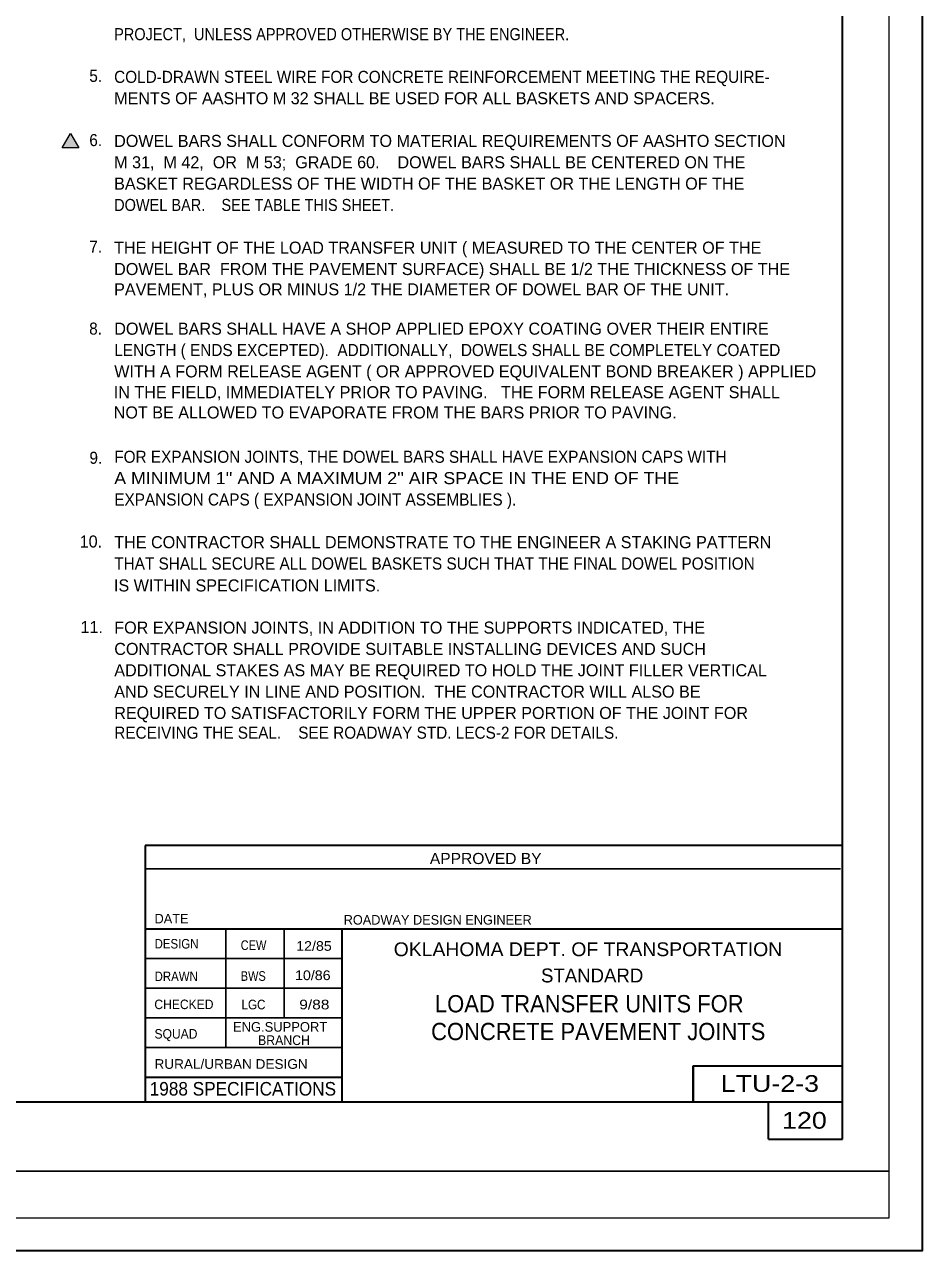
# Model space of a CAD drawing. Extents: x 743 to 4444, y -504 to 2234.
# Drawn here: x 3468 to 4444, y -504 to 828 of the extents above; entities that cross this region are included whole.
import ezdxf
from ezdxf.enums import TextEntityAlignment as Align

# ---------------------------------------------------------------- set-up
doc = ezdxf.new("R2010")
doc.units = 0
doc.header["$LTSCALE"] = 6
for name, color, linetype, lineweight in [('1', 7, 'Continuous', 25), ('25', 7, 'Continuous', 25), ('60', 7, 'Continuous', 35)]:
    doc.layers.add(name, color=color, linetype=linetype, lineweight=lineweight)

msp = doc.modelspace()

# ---------------------------------------------------------------- hatches: boundary and pattern name
at = {"layer": '1'}
msp.add_hatch(color=256, dxfattribs=at).paths.add_polyline_path([(3518.179, 709.891), (3527.206, 694.259), (3509.156, 694.259)])

# ---------------------------------------------------------------- linework, layer by layer
at = {"layer": '1', "lineweight": 13}
for p, q in [((4407.673, -468.162), (4407.673, 1851.626)), ((776.695, -468.162), (4407.673, -468.162))]:
    msp.add_line(p, q, dxfattribs=at)
at = {"layer": '1', "lineweight": 35}
for p, q in [((4357.239, -382.996), (4357.239, 1725.551)), ((1079.273, -342.087), (4357.239, -342.087))]:
    msp.add_line(p, q, dxfattribs=at)
at = {"layer": '1'}
msp.add_line((927.99, -417.729), (4407.673, -417.729), dxfattribs=at)
at = {"layer": '1', "lineweight": 13}
msp.add_lwpolyline([(3518.179, 709.891), (3527.206, 694.259), (3509.156, 694.259)], close=True, dxfattribs=at)
at = {"layer": '25', "lineweight": 35}
for p, q in [((3599.402, -63.758), (3599.402, -342.087)), ((4357.239, -63.758), (3599.402, -63.758)), ((3599.402, -154.405), (4357.239, -154.405)), ((3812.953, -154.405), (3812.953, -342.087)), ((4194.961, -303.125), (4357.239, -303.125)), ((3599.503, -315.557), (3812.978, -315.557)), ((4276.756, -382.996), (4276.756, -342.087)), ((4276.756, -382.996), (4357.239, -382.996))]:
    msp.add_line(p, q, dxfattribs=at)
at = {"layer": '25'}
for p, q in [((3599.402, -88.942), (4354.895, -88.942)), ((3686.838, -154.085), (3686.838, -283.002)), ((3750.577, -154.405), (3750.577, -251.094)), ((3599.503, -186.64), (3813.02, -186.64)), ((3599.503, -218.867), (3813.02, -218.867)), ((3599.503, -251.094), (3812.81, -251.094)), ((3599.503, -283.328), (3812.81, -283.328))]:
    msp.add_line(p, q, dxfattribs=at)
at = {"layer": '25', "lineweight": 40}
msp.add_line((4194.961, -342.087), (4194.961, -303.125), dxfattribs=at)
at = {"layer": '60'}
msp.add_lwpolyline([(743.028, -503.761), (4444.001, -503.761), (4444.001, 2234.49), (743.028, 2234.49)], close=True, dxfattribs=at)

# ---------------------------------------------------------------- texts
at = {"layer": '1'}
for s, height, width, p in [('PROJECT,  UNLESS APPROVED OTHERWISE BY THE ENGINEER.', 13.11, 0.9, (3565.638, 811.18)), ('5.', 13.11, 0.95, (3538.676, 765.911)), ('COLD-DRAWN STEEL WIRE FOR CONCRETE REINFORCEMENT MEETING THE REQUIRE-', 13.11, 0.95, (3565.638, 764.788)), ('6.', 13.11, 0.95, (3538.676, 696.11)), ('DOWEL BAR.    SEE TABLE THIS SHEET.', 13.11, 0.9, (3565.638, 625.612)), ('7.', 13.11, 0.95, (3538.676, 580.343)), ('8.', 13.11, 0.95, (3538.511, 491.307)), ('LENGTH ( ENDS EXCEPTED).  ADDITIONALLY,  DOWELS SHALL BE COMPLETELY COATED ', 13.11, 0.95, (3565.785, 468.004)), ('9.', 13.11, 0.95, (3538.823, 350.916)), ('FOR EXPANSION JOINTS, THE DOWEL BARS SHALL HAVE EXPANSION CAPS WITH', 13.11, 0.95, (3565.785, 352.023)), ("A MINIMUM 1'' AND A MAXIMUM 2'' AIR SPACE IN THE END OF THE ", 13.11, 1.1, (3565.785, 328.827)), ('EXPANSION CAPS ( EXPANSION JOINT ASSEMBLIES ).', 13.11, 0.95, (3565.785, 305.632)), ('THAT SHALL SECURE ALL DOWEL BASKETS SUCH THAT THE FINAL DOWEL POSITION ', 13.11, 0.95, (3565.785, 236.043)), ('RECEIVING THE SEAL.    SEE ROADWAY STD. LECS-2 FOR DETAILS.', 13.11, 0.95, (3565.785, 52.271)), ('LOAD TRANSFER UNITS FOR', 18.78, 0.95, (3914.253, -245.048)), ('CONCRETE PAVEMENT JOINTS', 18.78, 0.95, (3910.07, -275.235))]:
    msp.add_text(s, height=height, dxfattribs=dict(at, width=width)).set_placement(p)
for s, p in [('MENTS OF AASHTO M 32 SHALL BE USED FOR ALL BASKETS AND SPACERS.', (3565.638, 741.591)), ('DOWEL BARS SHALL CONFORM TO MATERIAL REQUIREMENTS OF AASHTO SECTION', (3565.638, 695.2)), ('M 31,  M 42,  OR  M 53;  GRADE 60.    DOWEL BARS SHALL BE CENTERED ON THE', (3565.638, 672.004)), ('BASKET REGARDLESS OF THE WIDTH OF THE BASKET OR THE LENGTH OF THE', (3565.638, 648.808)), ('THE HEIGHT OF THE LOAD TRANSFER UNIT ( MEASURED TO THE CENTER OF THE', (3565.638, 579.22)), ('DOWEL BAR  FROM THE PAVEMENT SURFACE) SHALL BE 1/2 THE THICKNESS OF THE ', (3565.638, 556.023)), ('PAVEMENT, PLUS OR MINUS 1/2 THE DIAMETER OF DOWEL BAR OF THE UNIT.', (3565.638, 533.958)), ('DOWEL BARS SHALL HAVE A SHOP APPLIED EPOXY COATING OVER THEIR ENTIRE ', (3565.785, 491.2)), ('WITH A FORM RELEASE AGENT ( OR APPROVED EQUIVALENT BOND BREAKER ) APPLIED ', (3565.785, 444.808)), ('IN THE FIELD, IMMEDIATELY PRIOR TO PAVING.   THE FORM RELEASE AGENT SHALL ', (3565.207, 422.205)), ('NOT BE ALLOWED TO EVAPORATE FROM THE BARS PRIOR TO PAVING. ', (3565.207, 400.168)), ('10.', (3528.201, 259.991)), ('THE CONTRACTOR SHALL DEMONSTRATE TO THE ENGINEER A STAKING PATTERN ', (3565.785, 259.24)), ('IS WITHIN SPECIFICATION LIMITS.', (3565.452, 212.238)), ('11.', (3529.126, 166.962)), ('FOR EXPANSION JOINTS, IN ADDITION TO THE SUPPORTS INDICATED, THE ', (3565.785, 166.455)), ('CONTRACTOR SHALL PROVIDE SUITABLE INSTALLING DEVICES AND SUCH ', (3565.785, 143.259)), ('ADDITIONAL STAKES AS MAY BE REQUIRED TO HOLD THE JOINT FILLER VERTICAL', (3565.785, 120.064)), ('AND SECURELY IN LINE AND POSITION.  THE CONTRACTOR WILL ALSO BE ', (3565.785, 96.868)), ('REQUIRED TO SATISFACTORILY FORM THE UPPER PORTION OF THE JOINT FOR ', (3565.785, 73.672))]:
    msp.add_text(s, height=13.11, dxfattribs=at).set_placement(p)
at = {"layer": '25'}
for s, height, width, p in [('APPROVED BY', 12.06, 1.05, (3908.712, -83.907)), ('DESIGN', 10.34, 0.9, (3609.575, -175.663)), ('CEW', 10.51, 0.85, (3703.213, -177.344)), ('12/85', 10.51, 1.1, (3763.438, -178.182)), ('OKLAHOMA DEPT. OF TRANSPORTATION', 14.99, 1.05, (3869.434, -183.993)), ('10/86', 10.51, 1.1, (3762.184, -209.993)), ('DRAWN', 10.34, 0.9, (3609.575, -211.109)), ('BWS', 10.51, 0.85, (3703.213, -210.83)), ('CHECKED', 10.34, 0.95, (3609.373, -241.529)), ('LGC', 10.51, 0.9, (3704.05, -241.805)), ('9/88', 10.51, 1.2, (3766.783, -241.805)), ('SQUAD', 10.34, 0.95, (3609.481, -273.553)), ('BRANCH', 10.51, 0.95, (3722.022, -280.564)), ('RURAL/URBAN DESIGN', 10.51, 1.05, (3609.481, -306.396)), ('LTU-2-3', 18.16, 1.2, (4224.718, -331.399)), ('120', 18.16, 1.2, (4291.401, -371.448))]:
    msp.add_text(s, height=height, dxfattribs=dict(at, width=width)).set_placement(p)
for s, height, p in [('DATE', 10.34, (3609.575, -148.37)), ('ROADWAY DESIGN ENGINEER', 10.34, (3815.079, -149.687)), ('STANDARD', 15.11, (4029.496, -212.528)), ('ENG.SUPPORT', 10.51, (3694.848, -266.082))]:
    msp.add_text(s, height=height, dxfattribs=at).set_placement(p)
at = {"layer": '25', "width": 0.95}
msp.add_text('1988 SPECIFICATIONS', height=14.71, dxfattribs=at).set_placement((3705.524, -335.436), align=Align.CENTER)

doc.saveas('drawing.dxf')
